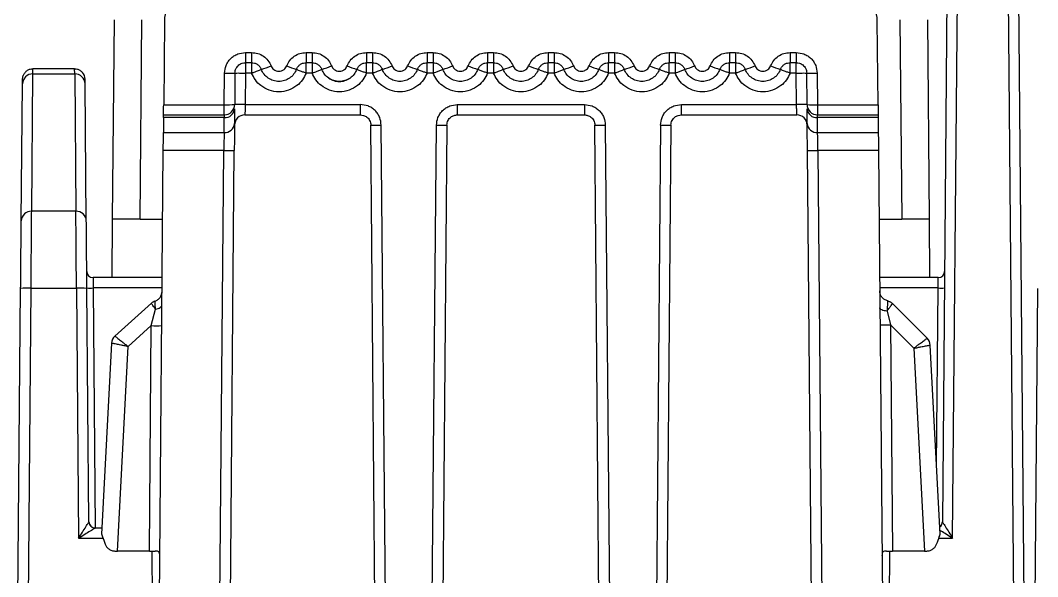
# Model space of a CAD drawing. Header units: inches. Extents: x 897.4 to 914.4, y -8.5 to 2.5.
# Drawn here: x 907.101 to 908.061, y -5.089 to -4.565 of the extents above; entities that cross this region are included whole.
import ezdxf

# ---------------------------------------------------------------- set-up
doc = ezdxf.new("R2010")
doc.units = ezdxf.units.IN
doc.header["$LTSCALE"] = 4
doc.header["$MEASUREMENT"] = 0
doc.layers.get('0').update_dxf_attribs({"linetype": 'CONTINUOUS'})

msp = doc.modelspace()

# ---------------------------------------------------------------- linework, layer by layer
for p, q in [((907.97749, -4.29457), (907.97101, -5.03758)), ((907.98071, -5.05311), (907.98733, -4.29448)), ((908.03088, -4.29448), (908.04149, -5.51037)), ((908.04072, -4.29457), (908.05325, -5.73021)), ((907.18804, -4.7521), (907.18968, -4.56405)), ((907.2139, -4.7521), (907.21554, -4.56405)), ((907.23692, -4.56483), (907.23623, -4.64409)), ((907.91033, -4.64409), (907.90964, -4.56483)), ((907.93101, -4.56405), (907.93265, -4.7521)), ((907.95688, -4.56405), (907.95852, -4.7521)), ((907.31335, -4.59488), (907.31919, -4.59488)), ((907.31335, -4.59488), (907.31335, -4.60446)), ((907.31919, -4.59488), (907.31919, -4.60446)), ((907.37067, -4.59488), (907.37628, -4.59488)), ((907.37067, -4.59488), (907.37067, -4.60446)), ((907.37628, -4.59488), (907.37628, -4.60446)), ((907.42776, -4.59488), (907.43336, -4.59488)), ((907.42776, -4.59488), (907.42776, -4.60446)), ((907.43336, -4.59488), (907.43336, -4.60446)), ((907.48485, -4.59488), (907.49045, -4.59488)), ((907.48485, -4.59488), (907.48485, -4.60446)), ((907.49045, -4.59488), (907.49045, -4.60446)), ((907.54193, -4.59488), (907.54754, -4.59488)), ((907.54193, -4.59488), (907.54193, -4.60446)), ((907.54754, -4.59488), (907.54754, -4.60446)), ((907.59902, -4.59488), (907.60462, -4.59488)), ((907.59902, -4.59488), (907.59902, -4.60446)), ((907.60462, -4.59488), (907.60462, -4.60446)), ((907.65611, -4.59488), (907.66171, -4.59488)), ((907.65611, -4.59488), (907.65611, -4.60446)), ((907.66171, -4.59488), (907.66171, -4.60446)), ((907.71319, -4.59488), (907.7188, -4.59488)), ((907.71319, -4.59488), (907.71319, -4.60446)), ((907.7188, -4.59488), (907.7188, -4.60446)), ((907.77028, -4.59488), (907.77588, -4.59488)), ((907.77028, -4.59488), (907.77028, -4.60446)), ((907.77588, -4.59488), (907.77588, -4.60446)), ((907.82737, -4.59488), (907.83321, -4.59488)), ((907.82737, -4.59488), (907.82737, -4.60446)), ((907.83321, -4.59488), (907.83321, -4.60446)), ((907.31919, -4.60446), (907.31335, -4.60446)), ((907.31335, -4.60446), (907.31335, -4.61422)), ((907.31919, -4.60446), (907.31919, -4.61422)), ((907.37628, -4.60446), (907.37067, -4.60446)), ((907.37067, -4.61422), (907.37067, -4.60446)), ((907.37628, -4.60446), (907.37628, -4.61422)), ((907.43336, -4.60446), (907.42776, -4.60446)), ((907.42776, -4.61422), (907.42776, -4.60446)), ((907.43336, -4.60446), (907.43336, -4.61422)), ((907.49045, -4.60446), (907.48485, -4.60446)), ((907.48485, -4.61422), (907.48485, -4.60446)), ((907.49045, -4.60446), (907.49045, -4.61422)), ((907.54754, -4.60446), (907.54193, -4.60446)), ((907.54193, -4.61422), (907.54193, -4.60446)), ((907.54754, -4.60446), (907.54754, -4.61422)), ((907.60462, -4.60446), (907.59902, -4.60446)), ((907.59902, -4.61422), (907.59902, -4.60446)), ((907.60462, -4.60446), (907.60462, -4.61422)), ((907.66171, -4.60446), (907.65611, -4.60446)), ((907.65611, -4.61422), (907.65611, -4.60446)), ((907.66171, -4.60446), (907.66171, -4.61422)), ((907.7188, -4.60446), (907.71319, -4.60446)), ((907.71319, -4.61422), (907.71319, -4.60446)), ((907.7188, -4.60446), (907.7188, -4.61422)), ((907.77588, -4.60446), (907.77028, -4.60446)), ((907.77028, -4.61422), (907.77028, -4.60446)), ((907.77588, -4.60446), (907.77588, -4.61422)), ((907.83321, -4.60446), (907.82737, -4.60446)), ((907.82737, -4.61422), (907.82737, -4.60446)), ((907.83321, -4.61422), (907.83321, -4.60446)), ((907.11144, -4.61047), (907.11284, -4.61037)), ((907.11167, -4.7446), (907.1128, -4.61511)), ((907.1128, -4.61511), (907.11283, -4.61095)), ((907.1128, -4.61511), (907.15226, -4.61511)), ((907.11283, -4.61095), (907.11284, -4.61037)), ((907.15222, -4.61037), (907.11284, -4.61037)), ((907.15226, -4.61511), (907.15222, -4.61037)), ((907.15222, -4.61037), (907.15324, -4.61042)), ((907.15224, -4.61166), (907.15222, -4.61037)), ((907.15226, -4.61511), (907.15339, -4.7446)), ((907.29341, -4.64409), (907.29367, -4.61439)), ((907.30351, -4.61422), (907.30325, -4.64392)), ((907.31335, -4.61422), (907.31309, -4.64392)), ((907.31919, -4.61422), (907.31335, -4.61422)), ((907.37628, -4.61422), (907.37067, -4.61422)), ((907.43336, -4.61422), (907.42776, -4.61422)), ((907.49045, -4.61422), (907.48485, -4.61422)), ((907.54754, -4.61422), (907.54193, -4.61422)), ((907.60462, -4.61422), (907.59902, -4.61422)), ((907.66171, -4.61422), (907.65611, -4.61422)), ((907.7188, -4.61422), (907.71319, -4.61422)), ((907.77588, -4.61422), (907.77028, -4.61422)), ((907.83321, -4.61422), (907.82737, -4.61422)), ((907.83347, -4.64392), (907.83321, -4.61422)), ((907.84331, -4.64392), (907.84305, -4.61422)), ((907.85289, -4.61439), (907.85315, -4.64409)), ((907.10183, -4.75377), (907.10296, -4.62427)), ((907.10296, -4.62427), (907.103, -4.62012)), ((907.1621, -4.62427), (907.16207, -4.62012)), ((907.16323, -4.75377), (907.1621, -4.62427)), ((907.23623, -4.64409), (907.29341, -4.64409)), ((907.29341, -4.65367), (907.29341, -4.64409)), ((907.31309, -4.64392), (907.42183, -4.64392)), ((907.42183, -4.65367), (907.42183, -4.64392)), ((907.51332, -4.64392), (907.63324, -4.64392)), ((907.51332, -4.64392), (907.51332, -4.65367)), ((907.63324, -4.64392), (907.63324, -4.65367)), ((907.72473, -4.64392), (907.83347, -4.64392)), ((907.72473, -4.65367), (907.72473, -4.64392)), ((907.85315, -4.64409), (907.91033, -4.64409)), ((907.85315, -4.64409), (907.85315, -4.65367)), ((907.23614, -4.65367), (907.29341, -4.65367)), ((907.30322, -4.64787), (907.30309, -4.66188)), ((907.31292, -4.65367), (907.42183, -4.65367)), ((907.51332, -4.65367), (907.63324, -4.65367)), ((907.72473, -4.65367), (907.83364, -4.65367)), ((907.84347, -4.66188), (907.84334, -4.64787)), ((907.85315, -4.65367), (907.91042, -4.65367)), ((907.23612, -4.65631), (907.236, -4.67032)), ((907.29337, -4.65631), (907.23612, -4.65631)), ((907.29325, -4.67032), (907.29337, -4.65631)), ((907.44008, -5.62718), (907.43167, -4.66343)), ((907.44992, -5.62718), (907.44151, -4.66343)), ((907.48585, -5.5546), (907.49363, -4.66343)), ((907.50347, -4.66343), (907.4957, -5.5546)), ((907.65086, -5.5546), (907.64309, -4.66343)), ((907.65293, -4.66343), (907.6607, -5.5546)), ((907.70505, -4.66343), (907.69664, -5.62718)), ((907.71489, -4.66343), (907.70648, -5.62718)), ((907.91044, -4.65631), (907.85319, -4.65631)), ((907.85331, -4.67032), (907.85319, -4.65631)), ((907.91044, -4.65631), (907.91056, -4.67032)), ((907.236, -4.67032), (907.29325, -4.67032)), ((907.85331, -4.67032), (907.91056, -4.67032)), ((907.22729, -5.66809), (907.23585, -4.6872)), ((907.29303, -4.6872), (907.23585, -4.6872)), ((907.28447, -5.66809), (907.29303, -4.6872)), ((907.29431, -5.66809), (907.30287, -4.6872)), ((907.85224, -5.66753), (907.84369, -4.6872)), ((907.91071, -4.6872), (907.85353, -4.6872)), ((907.85353, -4.6872), (907.86208, -5.66753)), ((907.91071, -4.6872), (907.91926, -5.66753)), ((907.15339, -4.7446), (907.11167, -4.7446)), ((907.18756, -4.80722), (907.18804, -4.7521)), ((907.2139, -4.7521), (907.18804, -4.7521)), ((907.2139, -4.7521), (907.23528, -4.7521)), ((907.91127, -4.7521), (907.93265, -4.7521)), ((907.95852, -4.7521), (907.93265, -4.7521)), ((907.95852, -4.7521), (907.959, -4.80722)), ((907.2348, -4.80722), (907.16955, -4.80722)), ((907.96716, -4.80722), (907.91176, -4.80722)), ((907.09331, -5.73021), (907.10128, -4.81731)), ((907.10507, -5.51037), (907.11112, -4.81723)), ((907.11112, -4.81723), (907.15394, -4.81723)), ((907.15394, -4.81723), (907.156, -5.05311)), ((907.16571, -5.03758), (907.16379, -4.81731)), ((907.16969, -4.81697), (907.17167, -5.04344)), ((907.23472, -4.81697), (907.16969, -4.81697)), ((907.96703, -4.81697), (907.91184, -4.81697)), ((907.96556, -4.98474), (907.96703, -4.81697)), ((908.05325, -5.73021), (908.06122, -4.81731)), ((907.22463, -4.8314), (907.1903, -4.86231)), ((907.22457, -4.85252), (907.22847, -4.83702)), ((907.95673, -4.86442), (907.92406, -4.83175)), ((907.91879, -4.83885), (907.92199, -4.85183)), ((907.20265, -4.87225), (907.22457, -4.85252)), ((907.22271, -5.06509), (907.22457, -4.85252)), ((907.92199, -4.85183), (907.92385, -5.06509)), ((907.92199, -4.85183), (907.94399, -4.87383)), ((907.1903, -4.86231), (907.1903, -4.86231)), ((907.95673, -4.86442), (907.95673, -4.86442)), ((907.18706, -4.86911), (907.17761, -5.04934)), ((907.19255, -5.06509), (907.20265, -4.87225)), ((907.94399, -4.87383), (907.95401, -5.06509)), ((907.9596, -4.87087), (907.95959, -4.87087)), ((907.96895, -5.04934), (907.9596, -4.87087)), ((907.16571, -5.03758), (907.16571, -5.03758)), ((907.16571, -5.03758), (907.16581, -5.0386)), ((907.97091, -5.0386), (907.97101, -5.03758)), ((907.97101, -5.03758), (907.97101, -5.03758)), ((907.17792, -5.04344), (907.17161, -5.04344)), ((907.17161, -5.04344), (907.17161, -5.04344)), ((907.156, -5.05311), (907.17897, -5.05311)), ((907.96759, -5.05311), (907.98071, -5.05311)), ((907.19023, -5.06509), (907.19255, -5.06509)), ((907.22271, -5.06509), (907.19255, -5.06509)), ((907.22501, -5.06509), (907.22846, -5.46098)), ((907.9181, -5.46098), (907.92155, -5.06509)), ((907.95401, -5.06509), (907.92385, -5.06509)), ((907.95401, -5.06509), (907.95633, -5.06509))]:
    msp.add_line(p, q)
at = {"flags": 128}
for points in [[(907.103, -4.62012), (907.1032, -4.61821), (907.10374, -4.61645)], [(907.23614, -4.65367), (907.23614, -4.65349), (907.23615, -4.65295), (907.23616, -4.65207), (907.23617, -4.65088), (907.23618, -4.64943), (907.23619, -4.64777), (907.23621, -4.64597), (907.23623, -4.64409)], [(907.91033, -4.64409), (907.91035, -4.64597), (907.91036, -4.64777), (907.91038, -4.64943), (907.91039, -4.65088), (907.9104, -4.65207), (907.91041, -4.65295), (907.91041, -4.65349), (907.91042, -4.65367)], [(907.23612, -4.65631), (907.23613, -4.65486), (907.23614, -4.65397), (907.23614, -4.65367)], [(907.91042, -4.65367), (907.91042, -4.65397), (907.91043, -4.65486), (907.91044, -4.65631)], [(907.23585, -4.6872), (907.23589, -4.68314), (907.23592, -4.67927), (907.23595, -4.67574), (907.23598, -4.67272), (907.236, -4.67032)], [(907.91056, -4.67032), (907.91058, -4.67272), (907.91061, -4.67574), (907.91064, -4.67927), (907.91067, -4.68314), (907.91071, -4.6872)], [(907.22847, -4.83702), (907.22976, -4.83673), (907.23095, -4.83636), (907.232, -4.83591), (907.2329, -4.83539), (907.23362, -4.83482), (907.23414, -4.8342), (907.23447, -4.83356), (907.23458, -4.8329)], [(907.91879, -4.83885), (907.91737, -4.83866), (907.91606, -4.8384), (907.91489, -4.83808), (907.91389, -4.8377), (907.91308, -4.83727), (907.91249, -4.8368), (907.91213, -4.83631), (907.91201, -4.8358)]]:
    msp.add_lwpolyline(points, dxfattribs=at)
for centre, radius, start, end in [((907.26644, -4.56509), 0.02953, 90, 179.5), ((907.88011, -4.56509), 0.02953, 0.5, 90), ((907.29977, -4.51544), 0.09955, 286.70338, 292.31918), ((907.39009, -4.51544), 0.09955, 247.68082, 253.29662), ((907.35686, -4.51543), 0.09956, 286.70309, 292.31832), ((907.44719, -4.51541), 0.09958, 247.6821, 253.29649), ((907.41394, -4.51541), 0.09958, 286.70351, 292.3179), ((907.50427, -4.51543), 0.09956, 247.68168, 253.29691), ((907.47103, -4.51544), 0.09955, 286.70338, 292.31918), ((907.56135, -4.51544), 0.09955, 247.68082, 253.29662), ((907.5281, -4.51537), 0.09962, 286.70535, 292.31721), ((907.61845, -4.51541), 0.09958, 247.6821, 253.29649), ((907.5852, -4.51541), 0.09958, 286.70351, 292.3179), ((907.67554, -4.51539), 0.0996, 247.68244, 253.29557), ((907.64228, -4.51539), 0.0996, 286.70443, 292.31756), ((907.73261, -4.51543), 0.09956, 247.68125, 253.29677), ((907.69938, -4.51543), 0.09956, 286.70323, 292.31875), ((907.7897, -4.51543), 0.09956, 247.68146, 253.29655), ((907.75645, -4.51539), 0.0996, 286.70443, 292.31756), ((907.84679, -4.51542), 0.09957, 247.68189, 253.2967), ((907.11251, -4.62466), 0.00955, 88.22799, 177.68565), ((907.15256, -4.62466), 0.00955, 2.31261, 91.77375), ((907.15222, -4.62021), 0.00984, 0.5, 41.98562), ((907.29695, -4.52023), 0.09422, 268.00535, 273.99423), ((907.84961, -4.52024), 0.09421, 266.0054, 271.99496), ((907.29669, -4.54994), 0.0942, 268.00485, 273.99457), ((907.29341, -4.64383), 0.00984, 270, 359.5), ((907.30817, -4.92588), 0.28201, 89.00013, 90.99987), ((907.83839, -4.92588), 0.28201, 89.00013, 90.99987), ((907.84987, -4.54994), 0.09421, 266.0055, 271.99508), ((907.85315, -4.64383), 0.00984, 180.5, 270), ((907.29401, -4.64709), 0.00924, 266.07662, 355.13871), ((907.31292, -4.66352), 0.00984, 90, 179.5), ((907.83364, -4.66352), 0.00984, 0.5, 90), ((907.85255, -4.64709), 0.00924, 184.8636, 273.92191), ((907.29388, -4.6611), 0.00924, 266.07662, 355.13871), ((907.43659, -4.38161), 0.28186, 268.99961, 271.00039), ((907.49855, -4.38158), 0.28189, 268.9997, 271.0003), ((907.64801, -4.38161), 0.28187, 268.99963, 271.00037), ((907.70997, -4.38159), 0.28188, 268.99968, 271.00032), ((907.85268, -4.6611), 0.00924, 184.86268, 273.92199), ((907.29795, -4.40519), 0.28205, 269.0003, 270.9997), ((907.84861, -4.40518), 0.28206, 269.00032, 270.99968), ((907.11138, -4.75415), 0.00955, 88.2274, 177.68454), ((907.15369, -4.75415), 0.00955, 2.3127, 91.77366), ((907.16955, -4.80131), 0.00591, 180.5, 270), ((907.96716, -4.80131), 0.00591, 270, 359.5), ((907.10743, -4.95829), 0.14111, 88.50138, 92.49857), ((907.15763, -4.9583), 0.14112, 87.50162, 91.49844), ((907.16674, -4.64779), 0.16921, 269.00018, 270.99982), ((907.96998, -4.64776), 0.16924, 269.00032, 270.99968), ((907.22966, -4.55082), 0.30174, 269.03283, 270.90177), ((907.91689, -4.55012), 0.30175, 269.09823, 270.96714), ((907.19688, -4.86963), 0.00984, 131.99852, 177.0032), ((907.94977, -4.87138), 0.00984, 2.99951, 44.99943), ((907.17161, -5.03753), 0.00591, 180.5, 270), ((907.17163, -5.03752), 0.00592, 190.52462, 236.7038), ((907.9651, -5.03753), 0.00591, 306.07773, 359.5), ((907.96511, -5.03753), 0.0059, 306.04674, 349.54096), ((907.17161, -5.03753), 0.00591, 236.76924, 269.99649)]:
    msp.add_arc(centre, radius, start, end)
for points, knots in [([(907.29367, -4.61439), (907.29395, -4.61193), (907.29438, -4.60815), (907.29684, -4.6036), (907.29937, -4.6005), (907.30251, -4.59797), (907.30707, -4.59554), (907.31089, -4.59514), (907.31335, -4.59488)], [0, 0, 0, 0, 0.239601, 0.368334, 0.500053, 0.628769, 0.760474, 1, 1, 1, 1]), ([(907.31919, -4.59488), (907.32117, -4.59504), (907.32513, -4.59537), (907.33048, -4.59813), (907.335, -4.60214), (907.33672, -4.60573), (907.33758, -4.60753)], [0, 0, 0, 0, 0.249164, 0.499881, 0.749173, 1, 1, 1, 1]), ([(907.35229, -4.60753), (907.35315, -4.60574), (907.35487, -4.60216), (907.35936, -4.59815), (907.36472, -4.59535), (907.36868, -4.59504), (907.37067, -4.59488)], [0, 0, 0, 0, 0.24923, 0.49996, 0.749229, 1, 1, 1, 1]), ([(907.37628, -4.59488), (907.37825, -4.59504), (907.38222, -4.59537), (907.38757, -4.59813), (907.39209, -4.60214), (907.3938, -4.60573), (907.39466, -4.60753)], [0, 0, 0, 0, 0.249165, 0.499882, 0.749166, 1, 1, 1, 1]), ([(907.40937, -4.60753), (907.41023, -4.60574), (907.41195, -4.60216), (907.41645, -4.59815), (907.4218, -4.59535), (907.42577, -4.59504), (907.42776, -4.59488)], [0, 0, 0, 0, 0.2492308, 0.499971, 0.7492409, 1, 1, 1, 1]), ([(907.43336, -4.59488), (907.43534, -4.59504), (907.43931, -4.59537), (907.44466, -4.59813), (907.44918, -4.60214), (907.45089, -4.60573), (907.45175, -4.60753)], [0, 0, 0, 0, 0.249165, 0.499882, 0.749166, 1, 1, 1, 1]), ([(907.46646, -4.60753), (907.46732, -4.60574), (907.46904, -4.60216), (907.47354, -4.59815), (907.47889, -4.59535), (907.48286, -4.59504), (907.48485, -4.59488)], [0, 0, 0, 0, 0.249231, 0.49997, 0.749229, 1, 1, 1, 1]), ([(907.49045, -4.59488), (907.49243, -4.59504), (907.49639, -4.59537), (907.50174, -4.59813), (907.50626, -4.60214), (907.50798, -4.60573), (907.50884, -4.60753)], [0, 0, 0, 0, 0.249176, 0.499881, 0.749174, 1, 1, 1, 1]), ([(907.52355, -4.60753), (907.52441, -4.60574), (907.52613, -4.60216), (907.53062, -4.59815), (907.53598, -4.59535), (907.53994, -4.59504), (907.54193, -4.59488)], [0, 0, 0, 0, 0.249231, 0.49997, 0.749229, 1, 1, 1, 1]), ([(907.54754, -4.59488), (907.54951, -4.59504), (907.55348, -4.59537), (907.55883, -4.59813), (907.56335, -4.60214), (907.56506, -4.60573), (907.56592, -4.60753)], [0, 0, 0, 0, 0.249164, 0.499881, 0.749173, 1, 1, 1, 1]), ([(907.58063, -4.60753), (907.58149, -4.60574), (907.58321, -4.60216), (907.58771, -4.59815), (907.59306, -4.59535), (907.59703, -4.59504), (907.59902, -4.59488)], [0, 0, 0, 0, 0.2492308, 0.499971, 0.7492409, 1, 1, 1, 1]), ([(907.60462, -4.59488), (907.6066, -4.59504), (907.61057, -4.59537), (907.61592, -4.59813), (907.62044, -4.60214), (907.62215, -4.60573), (907.62301, -4.60753)], [0, 0, 0, 0, 0.249165, 0.499882, 0.749166, 1, 1, 1, 1]), ([(907.63772, -4.60753), (907.63858, -4.60574), (907.6403, -4.60216), (907.6448, -4.59815), (907.65015, -4.59535), (907.65412, -4.59504), (907.65611, -4.59488)], [0, 0, 0, 0, 0.249231, 0.499971, 0.749235, 1, 1, 1, 1]), ([(907.66171, -4.59488), (907.66369, -4.59504), (907.66765, -4.59537), (907.673, -4.59813), (907.67752, -4.60214), (907.67924, -4.60573), (907.6801, -4.60753)], [0, 0, 0, 0, 0.249165, 0.499882, 0.74917, 1, 1, 1, 1]), ([(907.69481, -4.60753), (907.69567, -4.60574), (907.69739, -4.60216), (907.70188, -4.59815), (907.70724, -4.59535), (907.7112, -4.59504), (907.71319, -4.59488)], [0, 0, 0, 0, 0.24923, 0.499965, 0.749229, 1, 1, 1, 1]), ([(907.7188, -4.59488), (907.72077, -4.59504), (907.72474, -4.59537), (907.73009, -4.59813), (907.73461, -4.60214), (907.73632, -4.60573), (907.73718, -4.60753)], [0, 0, 0, 0, 0.24917, 0.499887, 0.74917, 1, 1, 1, 1]), ([(907.75189, -4.60753), (907.75275, -4.60574), (907.75447, -4.60216), (907.75897, -4.59815), (907.76432, -4.59535), (907.76829, -4.59504), (907.77028, -4.59488)], [0, 0, 0, 0, 0.249231, 0.499971, 0.749235, 1, 1, 1, 1]), ([(907.77588, -4.59488), (907.77786, -4.59504), (907.78183, -4.59537), (907.78718, -4.59813), (907.7917, -4.60214), (907.79341, -4.60573), (907.79427, -4.60753)], [0, 0, 0, 0, 0.249165, 0.499882, 0.74917, 1, 1, 1, 1]), ([(907.80898, -4.60753), (907.80984, -4.60574), (907.81156, -4.60216), (907.81606, -4.59815), (907.82141, -4.59535), (907.82538, -4.59504), (907.82737, -4.59488)], [0, 0, 0, 0, 0.249229, 0.499968, 0.74923, 1, 1, 1, 1]), ([(907.83321, -4.59488), (907.83567, -4.59514), (907.83946, -4.59554), (907.84403, -4.59796), (907.84714, -4.60046), (907.8497, -4.60357), (907.85217, -4.60811), (907.85261, -4.61193), (907.85289, -4.61439)], [0, 0, 0, 0, 0.239522, 0.368228, 0.499943, 0.628666, 0.760397, 1, 1, 1, 1]), ([(907.30351, -4.61422), (907.30357, -4.61343), (907.30369, -4.61189), (907.30453, -4.60978), (907.3057, -4.608), (907.30753, -4.60621), (907.31011, -4.60475), (907.31233, -4.60455), (907.31335, -4.60446)], [0, 0, 0, 0, 0.154671, 0.3009314, 0.4387648, 0.5681684, 0.8007407, 1, 1, 1, 1]), ([(907.31919, -4.60446), (907.32008, -4.60453), (907.32191, -4.60467), (907.32455, -4.60589), (907.32695, -4.6079), (907.3279, -4.6098), (907.32838, -4.61079)], [0, 0, 0, 0, 0.223502, 0.464672, 0.723493, 1, 1, 1, 1]), ([(907.33758, -4.60753), (907.33788, -4.60817), (907.33849, -4.60946), (907.34014, -4.6111), (907.3423, -4.61232), (907.34491, -4.61273), (907.34754, -4.61233), (907.3497, -4.61111), (907.35138, -4.60948), (907.35198, -4.60818), (907.35229, -4.60753)], [0, 0, 0, 0, 0.111841, 0.225192, 0.36095, 0.499925, 0.635705, 0.774694, 0.886595, 1, 1, 1, 1]), ([(907.36148, -4.61079), (907.36197, -4.6098), (907.36292, -4.6079), (907.36532, -4.60589), (907.36795, -4.60467), (907.36979, -4.60453), (907.37067, -4.60446)], [0, 0, 0, 0, 0.276507, 0.535328, 0.776498, 1, 1, 1, 1]), ([(907.37628, -4.60446), (907.37716, -4.60453), (907.379, -4.60467), (907.38164, -4.60589), (907.38403, -4.6079), (907.38498, -4.6098), (907.38547, -4.61079)], [0, 0, 0, 0, 0.223505, 0.464657, 0.723501, 1, 1, 1, 1]), ([(907.39466, -4.60753), (907.39497, -4.60817), (907.39558, -4.60946), (907.39722, -4.6111), (907.39939, -4.61232), (907.402, -4.61273), (907.40463, -4.61233), (907.40679, -4.61111), (907.40846, -4.60948), (907.40907, -4.60818), (907.40937, -4.60753)], [0, 0, 0, 0, 0.111841, 0.225183, 0.360955, 0.499931, 0.635697, 0.7747, 0.886602, 1, 1, 1, 1]), ([(907.41857, -4.61079), (907.41906, -4.6098), (907.42, -4.6079), (907.4224, -4.60589), (907.42504, -4.60467), (907.42688, -4.60453), (907.42776, -4.60446)], [0, 0, 0, 0, 0.276499, 0.535343, 0.776495, 1, 1, 1, 1]), ([(907.43336, -4.60446), (907.43425, -4.60453), (907.43609, -4.60467), (907.43872, -4.60589), (907.44112, -4.6079), (907.44207, -4.6098), (907.44256, -4.61079)], [0, 0, 0, 0, 0.223505, 0.464657, 0.723501, 1, 1, 1, 1]), ([(907.45175, -4.60753), (907.45206, -4.60817), (907.45267, -4.60946), (907.45431, -4.6111), (907.45648, -4.61232), (907.45909, -4.61273), (907.46171, -4.61233), (907.46388, -4.61111), (907.46555, -4.60948), (907.46616, -4.60818), (907.46646, -4.60753)], [0, 0, 0, 0, 0.111841, 0.225183, 0.360955, 0.499931, 0.635697, 0.7747, 0.886602, 1, 1, 1, 1]), ([(907.47565, -4.61079), (907.47614, -4.6098), (907.47709, -4.6079), (907.47949, -4.60589), (907.48212, -4.60467), (907.48396, -4.60453), (907.48485, -4.60446)], [0, 0, 0, 0, 0.276498, 0.535322, 0.776496, 1, 1, 1, 1]), ([(907.49045, -4.60446), (907.49134, -4.60453), (907.49317, -4.60467), (907.49581, -4.60589), (907.49821, -4.6079), (907.49916, -4.6098), (907.49964, -4.61079)], [0, 0, 0, 0, 0.223502, 0.464672, 0.723493, 1, 1, 1, 1]), ([(907.50884, -4.60753), (907.50914, -4.60817), (907.50975, -4.60946), (907.5114, -4.6111), (907.51356, -4.61232), (907.51617, -4.61273), (907.5188, -4.61233), (907.52096, -4.61111), (907.52264, -4.60948), (907.52324, -4.60818), (907.52355, -4.60753)], [0, 0, 0, 0, 0.1118406, 0.2251921, 0.3609503, 0.4999401, 0.635705, 0.7746944, 0.8865951, 1, 1, 1, 1]), ([(907.53274, -4.61079), (907.53323, -4.6098), (907.53418, -4.6079), (907.53658, -4.60589), (907.53921, -4.60467), (907.54105, -4.60453), (907.54193, -4.60446)], [0, 0, 0, 0, 0.276507, 0.535328, 0.776498, 1, 1, 1, 1]), ([(907.54754, -4.60446), (907.54842, -4.60453), (907.55026, -4.60467), (907.5529, -4.60589), (907.55529, -4.6079), (907.55624, -4.6098), (907.55673, -4.61079)], [0, 0, 0, 0, 0.223502, 0.464672, 0.723493, 1, 1, 1, 1]), ([(907.56592, -4.60753), (907.56623, -4.60817), (907.56684, -4.60946), (907.56848, -4.6111), (907.57065, -4.61232), (907.57326, -4.61273), (907.57589, -4.61233), (907.57805, -4.61111), (907.57972, -4.60948), (907.58033, -4.60818), (907.58063, -4.60753)], [0, 0, 0, 0, 0.111841, 0.225183, 0.360955, 0.499931, 0.635697, 0.7747, 0.886602, 1, 1, 1, 1]), ([(907.58983, -4.61079), (907.59032, -4.6098), (907.59126, -4.6079), (907.59366, -4.60589), (907.5963, -4.60467), (907.59814, -4.60453), (907.59902, -4.60446)], [0, 0, 0, 0, 0.276499, 0.535343, 0.776495, 1, 1, 1, 1]), ([(907.60462, -4.60446), (907.60551, -4.60453), (907.60735, -4.60467), (907.60998, -4.60589), (907.61238, -4.6079), (907.61333, -4.6098), (907.61382, -4.61079)], [0, 0, 0, 0, 0.223505, 0.464657, 0.723501, 1, 1, 1, 1]), ([(907.62301, -4.60753), (907.62332, -4.60817), (907.62393, -4.60946), (907.62557, -4.6111), (907.62774, -4.61232), (907.63035, -4.61273), (907.63297, -4.61233), (907.63514, -4.61111), (907.63681, -4.60948), (907.63742, -4.60818), (907.63772, -4.60753)], [0, 0, 0, 0, 0.111841, 0.225183, 0.360955, 0.499931, 0.635697, 0.7747, 0.886602, 1, 1, 1, 1]), ([(907.64691, -4.61079), (907.6474, -4.6098), (907.64835, -4.6079), (907.65075, -4.60589), (907.65338, -4.60467), (907.65522, -4.60453), (907.65611, -4.60446)], [0, 0, 0, 0, 0.276503, 0.535335, 0.776497, 1, 1, 1, 1]), ([(907.66171, -4.60446), (907.6626, -4.60453), (907.66443, -4.60467), (907.66707, -4.60589), (907.66947, -4.6079), (907.67041, -4.6098), (907.6709, -4.61079)], [0, 0, 0, 0, 0.223503, 0.464665, 0.723497, 1, 1, 1, 1]), ([(907.6801, -4.60753), (907.6804, -4.60817), (907.68101, -4.60946), (907.68266, -4.6111), (907.68482, -4.61232), (907.68743, -4.61273), (907.69006, -4.61233), (907.69222, -4.61111), (907.6939, -4.60948), (907.6945, -4.60818), (907.69481, -4.60753)], [0, 0, 0, 0, 0.111841, 0.225188, 0.360953, 0.499928, 0.635694, 0.774697, 0.886598, 1, 1, 1, 1]), ([(907.704, -4.61079), (907.70449, -4.6098), (907.70544, -4.6079), (907.70784, -4.60589), (907.71047, -4.60467), (907.71231, -4.60453), (907.71319, -4.60446)], [0, 0, 0, 0, 0.276503, 0.535335, 0.776497, 1, 1, 1, 1]), ([(907.7188, -4.60446), (907.71968, -4.60453), (907.72152, -4.60467), (907.72415, -4.60589), (907.72655, -4.6079), (907.7275, -4.6098), (907.72799, -4.61079)], [0, 0, 0, 0, 0.223503, 0.464665, 0.723497, 1, 1, 1, 1]), ([(907.73718, -4.60753), (907.73749, -4.60817), (907.7381, -4.60946), (907.73974, -4.6111), (907.74191, -4.61232), (907.74452, -4.61273), (907.74715, -4.61233), (907.74931, -4.61111), (907.75098, -4.60948), (907.75159, -4.60818), (907.75189, -4.60753)], [0, 0, 0, 0, 0.111841, 0.225187, 0.360952, 0.499935, 0.6357, 0.774696, 0.886602, 1, 1, 1, 1]), ([(907.76109, -4.61079), (907.76158, -4.6098), (907.76252, -4.6079), (907.76492, -4.60589), (907.76756, -4.60467), (907.7694, -4.60453), (907.77028, -4.60446)], [0, 0, 0, 0, 0.276503, 0.535335, 0.776497, 1, 1, 1, 1]), ([(907.77588, -4.60446), (907.77677, -4.60453), (907.77861, -4.60467), (907.78124, -4.60589), (907.78364, -4.6079), (907.78459, -4.6098), (907.78508, -4.61079)], [0, 0, 0, 0, 0.223503, 0.464665, 0.723497, 1, 1, 1, 1]), ([(907.79427, -4.60753), (907.79457, -4.60817), (907.79519, -4.60946), (907.79683, -4.6111), (907.799, -4.61232), (907.80161, -4.61273), (907.80423, -4.61233), (907.8064, -4.61111), (907.80807, -4.60948), (907.80868, -4.60818), (907.80898, -4.60753)], [0, 0, 0, 0, 0.111841, 0.225183, 0.360955, 0.499931, 0.635697, 0.7747, 0.886602, 1, 1, 1, 1]), ([(907.81817, -4.61079), (907.81866, -4.6098), (907.81961, -4.6079), (907.82201, -4.60589), (907.82464, -4.60467), (907.82648, -4.60453), (907.82737, -4.60446)], [0, 0, 0, 0, 0.276495, 0.535326, 0.776486, 1, 1, 1, 1]), ([(907.83321, -4.60446), (907.83423, -4.60455), (907.83644, -4.60475), (907.83903, -4.60621), (907.84086, -4.608), (907.84203, -4.60978), (907.84287, -4.61189), (907.84299, -4.61343), (907.84305, -4.61422)], [0, 0, 0, 0, 0.199242, 0.4318246, 0.561236, 0.6990705, 0.8453253, 1, 1, 1, 1]), ([(907.11284, -4.61044), (907.11193, -4.6105), (907.11005, -4.61063), (907.10738, -4.61187), (907.10508, -4.61384), (907.10417, -4.61563), (907.10371, -4.61652)], [0, 0, 0, 0, 0.235573, 0.48722, 0.745738, 1, 1, 1, 1]), ([(907.16135, -4.61652), (907.1609, -4.61563), (907.15998, -4.61384), (907.15768, -4.61187), (907.15501, -4.61063), (907.15313, -4.6105), (907.15222, -4.61044)], [0, 0, 0, 0, 0.254276, 0.512778, 0.764426, 1, 1, 1, 1]), ([(907.30351, -4.61422), (907.30366, -4.61421), (907.30395, -4.61419), (907.30623, -4.61418), (907.30948, -4.61419), (907.31206, -4.61421), (907.31335, -4.61422)], [0, 0, 0, 0, 0.250002, 0.500003, 0.749994, 1, 1, 1, 1]), ([(907.31919, -4.61422), (907.31923, -4.61419), (907.31936, -4.61413), (907.31965, -4.61405), (907.32016, -4.61384), (907.32117, -4.61347), (907.32251, -4.61295), (907.32417, -4.61233), (907.3259, -4.61168), (907.32729, -4.61116), (907.32821, -4.61083), (907.32832, -4.6108), (907.32838, -4.61079)], [0, 0, 0, 0, 0.0093946, 0.0285233, 0.0574897, 0.1168197, 0.2403852, 0.3475935, 0.5004296, 0.6935071, 0.8326748, 1, 1, 1, 1]), ([(907.37067, -4.61422), (907.36961, -4.61648), (907.36748, -4.62101), (907.36175, -4.62668), (907.35416, -4.63089), (907.34493, -4.63247), (907.3357, -4.63089), (907.32812, -4.62668), (907.32239, -4.62101), (907.32026, -4.61648), (907.31919, -4.61422)], [0, 0, 0, 0, 0.1125799, 0.2253178, 0.3588141, 0.4999956, 0.6411728, 0.7746691, 0.8872539, 1, 1, 1, 1]), ([(907.36148, -4.61079), (907.3607, -4.61239), (907.35914, -4.61561), (907.35511, -4.61927), (907.35028, -4.62164), (907.34493, -4.62245), (907.33959, -4.62164), (907.33475, -4.61927), (907.33073, -4.61561), (907.32917, -4.61239), (907.32838, -4.61079)], [0, 0, 0, 0, 0.125002, 0.250003, 0.375002, 0.500003, 0.624998, 0.749997, 0.874998, 1, 1, 1, 1]), ([(907.36148, -4.61079), (907.36154, -4.6108), (907.36166, -4.61083), (907.36257, -4.61116), (907.36396, -4.61168), (907.3657, -4.61232), (907.3678, -4.61315), (907.36953, -4.61365), (907.37063, -4.6142), (907.37067, -4.61422)], [0, 0, 0, 0, 0.1675401, 0.3068797, 0.5001032, 0.6531715, 0.7604226, 0.9905944, 1, 1, 1, 1]), ([(907.37628, -4.61422), (907.37632, -4.61419), (907.37645, -4.61413), (907.37674, -4.61405), (907.37725, -4.61384), (907.37826, -4.61347), (907.3796, -4.61295), (907.38126, -4.61233), (907.38299, -4.61168), (907.38438, -4.61116), (907.38529, -4.61083), (907.38541, -4.6108), (907.38547, -4.61079)], [0, 0, 0, 0, 0.009395, 0.028524, 0.057472, 0.116803, 0.240387, 0.34758, 0.500417, 0.693507, 0.832676, 1, 1, 1, 1]), ([(907.42776, -4.61422), (907.4267, -4.61648), (907.42456, -4.62101), (907.41883, -4.62668), (907.41125, -4.63089), (907.40202, -4.63247), (907.39279, -4.63089), (907.38521, -4.62668), (907.37948, -4.62101), (907.37734, -4.61648), (907.37628, -4.61422)], [0, 0, 0, 0, 0.112578, 0.225316, 0.358812, 0.499994, 0.641172, 0.774672, 0.887254, 1, 1, 1, 1]), ([(907.41857, -4.61079), (907.41779, -4.61239), (907.41622, -4.61561), (907.4122, -4.61927), (907.40736, -4.62164), (907.40202, -4.62245), (907.39668, -4.62164), (907.39184, -4.61927), (907.38782, -4.61561), (907.38625, -4.61239), (907.38547, -4.61079)], [0, 0, 0, 0, 0.125005, 0.250001, 0.374999, 0.500001, 0.624996, 0.749994, 0.874995, 1, 1, 1, 1]), ([(907.41857, -4.61079), (907.41863, -4.6108), (907.41875, -4.61083), (907.41966, -4.61116), (907.42105, -4.61168), (907.42279, -4.61232), (907.42488, -4.61315), (907.42662, -4.61365), (907.42772, -4.6142), (907.42776, -4.61422)], [0, 0, 0, 0, 0.167542, 0.306877, 0.500113, 0.653169, 0.760437, 0.990611, 1, 1, 1, 1]), ([(907.43336, -4.61422), (907.43341, -4.61419), (907.43354, -4.61413), (907.43383, -4.61405), (907.43433, -4.61384), (907.43534, -4.61347), (907.43669, -4.61295), (907.43834, -4.61233), (907.44007, -4.61168), (907.44146, -4.61116), (907.44238, -4.61083), (907.44249, -4.6108), (907.44256, -4.61079)], [0, 0, 0, 0, 0.009378, 0.028525, 0.057474, 0.116804, 0.240371, 0.347581, 0.500419, 0.69351, 0.832673, 1, 1, 1, 1]), ([(907.48485, -4.61422), (907.48378, -4.61648), (907.48165, -4.62101), (907.47592, -4.62668), (907.46834, -4.63089), (907.45911, -4.63247), (907.44987, -4.63089), (907.4423, -4.62668), (907.43656, -4.62101), (907.43443, -4.61648), (907.43336, -4.61422)], [0, 0, 0, 0, 0.1125778, 0.2253157, 0.358816, 0.4999932, 0.6411748, 0.7746712, 0.887256, 1, 1, 1, 1]), ([(907.47565, -4.61079), (907.47487, -4.61239), (907.47331, -4.61561), (907.46929, -4.61927), (907.46445, -4.62164), (907.45911, -4.62245), (907.45376, -4.62164), (907.44893, -4.61927), (907.4449, -4.61561), (907.44334, -4.61239), (907.44256, -4.61079)], [0, 0, 0, 0, 0.125005, 0.250006, 0.375004, 0.499998, 0.625, 0.749998, 0.874998, 1, 1, 1, 1]), ([(907.47565, -4.61079), (907.47572, -4.6108), (907.47583, -4.61083), (907.47675, -4.61116), (907.47814, -4.61168), (907.47987, -4.61232), (907.48197, -4.61315), (907.4837, -4.61365), (907.4848, -4.6142), (907.48485, -4.61422)], [0, 0, 0, 0, 0.167542, 0.306876, 0.500112, 0.653168, 0.76042, 0.990594, 1, 1, 1, 1]), ([(907.49045, -4.61422), (907.49049, -4.61419), (907.49062, -4.61413), (907.49091, -4.61405), (907.49142, -4.61384), (907.49243, -4.61347), (907.49377, -4.61295), (907.49543, -4.61233), (907.49716, -4.61168), (907.49855, -4.61116), (907.49947, -4.61083), (907.49958, -4.6108), (907.49964, -4.61079)], [0, 0, 0, 0, 0.0093946, 0.0285233, 0.0574897, 0.1168197, 0.2403852, 0.3475935, 0.5004296, 0.6935071, 0.8326748, 1, 1, 1, 1]), ([(907.54193, -4.61422), (907.54087, -4.61648), (907.53874, -4.62101), (907.53301, -4.62668), (907.52542, -4.63089), (907.51619, -4.63247), (907.50696, -4.63089), (907.49938, -4.62668), (907.49365, -4.62101), (907.49152, -4.61648), (907.49045, -4.61422)], [0, 0, 0, 0, 0.1125777, 0.2253185, 0.3588147, 0.4999918, 0.6411732, 0.7746694, 0.887254, 1, 1, 1, 1]), ([(907.53274, -4.61079), (907.53196, -4.61239), (907.5304, -4.61561), (907.52637, -4.61927), (907.52154, -4.62164), (907.51619, -4.62245), (907.51085, -4.62164), (907.50601, -4.61927), (907.50199, -4.61561), (907.50043, -4.61239), (907.49964, -4.61079)], [0, 0, 0, 0, 0.125002, 0.250003, 0.375002, 0.499997, 0.624998, 0.749997, 0.874998, 1, 1, 1, 1]), ([(907.53274, -4.61079), (907.5328, -4.6108), (907.53292, -4.61083), (907.53383, -4.61116), (907.53522, -4.61168), (907.53696, -4.61232), (907.53906, -4.61315), (907.54079, -4.61365), (907.54189, -4.6142), (907.54193, -4.61422)], [0, 0, 0, 0, 0.1675401, 0.3068797, 0.5001032, 0.6531715, 0.7604226, 0.9905944, 1, 1, 1, 1]), ([(907.54754, -4.61422), (907.54758, -4.61419), (907.54771, -4.61413), (907.548, -4.61405), (907.54851, -4.61384), (907.54952, -4.61347), (907.55086, -4.61295), (907.55252, -4.61233), (907.55425, -4.61168), (907.55564, -4.61116), (907.55655, -4.61083), (907.55667, -4.6108), (907.55673, -4.61079)], [0, 0, 0, 0, 0.009395, 0.028523, 0.05749, 0.116803, 0.240386, 0.347579, 0.500416, 0.693505, 0.832674, 1, 1, 1, 1]), ([(907.59902, -4.61422), (907.59795, -4.61648), (907.59582, -4.62101), (907.59009, -4.62668), (907.58251, -4.63089), (907.57328, -4.63247), (907.56405, -4.63089), (907.55647, -4.62668), (907.55074, -4.62101), (907.5486, -4.61648), (907.54754, -4.61422)], [0, 0, 0, 0, 0.112578, 0.225316, 0.358812, 0.499994, 0.641172, 0.774672, 0.887254, 1, 1, 1, 1]), ([(907.58983, -4.61079), (907.58905, -4.61239), (907.58748, -4.61561), (907.58346, -4.61927), (907.57862, -4.62164), (907.57328, -4.62245), (907.56794, -4.62164), (907.5631, -4.61927), (907.55908, -4.61561), (907.55751, -4.61239), (907.55673, -4.61079)], [0, 0, 0, 0, 0.125002, 0.250003, 0.375002, 0.500003, 0.624998, 0.749997, 0.874998, 1, 1, 1, 1]), ([(907.58983, -4.61079), (907.58989, -4.6108), (907.59001, -4.61083), (907.59092, -4.61116), (907.59231, -4.61168), (907.59405, -4.61232), (907.59614, -4.61315), (907.59788, -4.61365), (907.59898, -4.6142), (907.59902, -4.61422)], [0, 0, 0, 0, 0.167542, 0.306877, 0.500113, 0.653169, 0.760437, 0.990611, 1, 1, 1, 1]), ([(907.60462, -4.61422), (907.60467, -4.61419), (907.6048, -4.61413), (907.60509, -4.61405), (907.60559, -4.61384), (907.6066, -4.61347), (907.60795, -4.61295), (907.6096, -4.61233), (907.61133, -4.61168), (907.61272, -4.61116), (907.61364, -4.61083), (907.61375, -4.6108), (907.61382, -4.61079)], [0, 0, 0, 0, 0.009395, 0.028524, 0.057473, 0.116804, 0.240371, 0.347581, 0.500419, 0.693509, 0.832673, 1, 1, 1, 1]), ([(907.65611, -4.61422), (907.65504, -4.61648), (907.65291, -4.62101), (907.64718, -4.62668), (907.6396, -4.63089), (907.63037, -4.63247), (907.62113, -4.63089), (907.61356, -4.62668), (907.60782, -4.62101), (907.60569, -4.61648), (907.60462, -4.61422)], [0, 0, 0, 0, 0.112578, 0.225316, 0.358814, 0.499993, 0.641175, 0.774671, 0.887256, 1, 1, 1, 1]), ([(907.64691, -4.61079), (907.64613, -4.61239), (907.64457, -4.61561), (907.64055, -4.61927), (907.63571, -4.62164), (907.63037, -4.62245), (907.62502, -4.62164), (907.62019, -4.61927), (907.61616, -4.61561), (907.6146, -4.61239), (907.61382, -4.61079)], [0, 0, 0, 0, 0.125004, 0.250002, 0.375004, 0.499999, 0.625, 0.749999, 0.874995, 1, 1, 1, 1]), ([(907.64691, -4.61079), (907.64698, -4.6108), (907.64709, -4.61083), (907.64801, -4.61116), (907.6494, -4.61168), (907.65113, -4.61232), (907.65323, -4.61315), (907.65497, -4.61365), (907.65606, -4.6142), (907.65611, -4.61422)], [0, 0, 0, 0, 0.167543, 0.306877, 0.500113, 0.653169, 0.760429, 0.990603, 1, 1, 1, 1]), ([(907.66171, -4.61422), (907.66175, -4.61419), (907.66188, -4.61413), (907.66217, -4.61405), (907.66268, -4.61384), (907.66369, -4.61347), (907.66503, -4.61295), (907.66669, -4.61233), (907.66842, -4.61168), (907.66981, -4.61116), (907.67072, -4.61083), (907.67084, -4.6108), (907.6709, -4.61079)], [0, 0, 0, 0, 0.009386, 0.028524, 0.057482, 0.116812, 0.240379, 0.347588, 0.500418, 0.693508, 0.832673, 1, 1, 1, 1]), ([(907.71319, -4.61422), (907.71213, -4.61648), (907.71, -4.62101), (907.70427, -4.62668), (907.69668, -4.63089), (907.68745, -4.63247), (907.67822, -4.63089), (907.67064, -4.62668), (907.66491, -4.62101), (907.66278, -4.61648), (907.66171, -4.61422)], [0, 0, 0, 0, 0.112579, 0.225317, 0.358815, 0.499994, 0.641174, 0.77467, 0.887255, 1, 1, 1, 1]), ([(907.704, -4.61079), (907.70322, -4.61239), (907.70166, -4.61561), (907.69763, -4.61927), (907.6928, -4.62164), (907.68745, -4.62245), (907.68211, -4.62164), (907.67727, -4.61927), (907.67325, -4.61561), (907.67169, -4.61239), (907.6709, -4.61079)], [0, 0, 0, 0, 0.125004, 0.250005, 0.375003, 0.500001, 0.624999, 0.749998, 0.874996, 1, 1, 1, 1]), ([(907.704, -4.61079), (907.70406, -4.6108), (907.70418, -4.61083), (907.70509, -4.61116), (907.70648, -4.61168), (907.70822, -4.61232), (907.71032, -4.61315), (907.71205, -4.61365), (907.71315, -4.6142), (907.71319, -4.61422)], [0, 0, 0, 0, 0.167541, 0.306878, 0.500108, 0.65317, 0.760421, 0.990603, 1, 1, 1, 1]), ([(907.7188, -4.61422), (907.71884, -4.61419), (907.71897, -4.61413), (907.71926, -4.61405), (907.71976, -4.61384), (907.72078, -4.61347), (907.72212, -4.61295), (907.72378, -4.61233), (907.72551, -4.61168), (907.7269, -4.61116), (907.72781, -4.61083), (907.72793, -4.6108), (907.72799, -4.61079)], [0, 0, 0, 0, 0.009395, 0.028523, 0.057481, 0.116811, 0.240386, 0.347587, 0.500423, 0.693507, 0.832675, 1, 1, 1, 1]), ([(907.77028, -4.61422), (907.76921, -4.61648), (907.76708, -4.62101), (907.76135, -4.62668), (907.75377, -4.63089), (907.74454, -4.63247), (907.73531, -4.63089), (907.72773, -4.62668), (907.72199, -4.62101), (907.71986, -4.61648), (907.7188, -4.61422)], [0, 0, 0, 0, 0.112578, 0.225317, 0.358813, 0.499993, 0.641174, 0.774671, 0.887254, 1, 1, 1, 1]), ([(907.76109, -4.61079), (907.76031, -4.61239), (907.75874, -4.61561), (907.75472, -4.61927), (907.74988, -4.62164), (907.74454, -4.62245), (907.7392, -4.62164), (907.73436, -4.61927), (907.73034, -4.61561), (907.72877, -4.61239), (907.72799, -4.61079)], [0, 0, 0, 0, 0.125004, 0.250002, 0.375001, 0.499999, 0.624997, 0.749995, 0.874996, 1, 1, 1, 1]), ([(907.76109, -4.61079), (907.76115, -4.6108), (907.76127, -4.61083), (907.76218, -4.61116), (907.76357, -4.61168), (907.76531, -4.61232), (907.7674, -4.61315), (907.76914, -4.61365), (907.77024, -4.6142), (907.77028, -4.61422)], [0, 0, 0, 0, 0.167541, 0.306878, 0.500108, 0.65317, 0.76043, 0.990603, 1, 1, 1, 1]), ([(907.77588, -4.61422), (907.77593, -4.61419), (907.77606, -4.61413), (907.77635, -4.61405), (907.77685, -4.61384), (907.77786, -4.61347), (907.77921, -4.61295), (907.78086, -4.61233), (907.78259, -4.61168), (907.78398, -4.61116), (907.7849, -4.61083), (907.78501, -4.6108), (907.78508, -4.61079)], [0, 0, 0, 0, 0.009386, 0.028524, 0.057482, 0.116812, 0.240379, 0.34758, 0.500418, 0.693508, 0.832673, 1, 1, 1, 1]), ([(907.82737, -4.61422), (907.8263, -4.61648), (907.82417, -4.62101), (907.81844, -4.62668), (907.81086, -4.63089), (907.80163, -4.63247), (907.79239, -4.63089), (907.78482, -4.62668), (907.77908, -4.62101), (907.77695, -4.61648), (907.77588, -4.61422)], [0, 0, 0, 0, 0.112579, 0.225317, 0.358815, 0.499994, 0.641174, 0.774672, 0.887255, 1, 1, 1, 1]), ([(907.81817, -4.61079), (907.81739, -4.61239), (907.81583, -4.61561), (907.81181, -4.61927), (907.80697, -4.62164), (907.80163, -4.62245), (907.79628, -4.62164), (907.79145, -4.61927), (907.78742, -4.61561), (907.78586, -4.61239), (907.78508, -4.61079)], [0, 0, 0, 0, 0.125003, 0.250005, 0.375003, 0.500001, 0.624999, 0.749997, 0.874998, 1, 1, 1, 1]), ([(907.81817, -4.61079), (907.81824, -4.6108), (907.81835, -4.61083), (907.81927, -4.61116), (907.82066, -4.61168), (907.82239, -4.61232), (907.82449, -4.61315), (907.82622, -4.61365), (907.82732, -4.6142), (907.82737, -4.61422)], [0, 0, 0, 0, 0.167541, 0.306874, 0.500109, 0.65317, 0.760422, 0.990594, 1, 1, 1, 1]), ([(907.83321, -4.61422), (907.8345, -4.61421), (907.83708, -4.61419), (907.84033, -4.61418), (907.84261, -4.61419), (907.8429, -4.61421), (907.84305, -4.61422)], [0, 0, 0, 0, 0.2499993, 0.4999927, 0.7499914, 1, 1, 1, 1]), ([(907.39198, -4.61905), (907.39353, -4.61994), (907.39664, -4.6217), (907.40202, -4.62242), (907.4074, -4.6217), (907.41051, -4.61994), (907.41206, -4.61905)], [0, 0, 0, 0, 0.250001, 0.499993, 0.749999, 1, 1, 1, 1]), ([(907.31309, -4.64392), (907.31308, -4.64471), (907.31305, -4.64625), (907.31302, -4.64836), (907.31299, -4.65013), (907.31296, -4.65193), (907.31293, -4.65338), (907.31292, -4.65358), (907.31292, -4.65367)], [0, 0, 0, 0, 0.154586, 0.300791, 0.438599, 0.568003, 0.800653, 1, 1, 1, 1]), ([(907.44151, -4.66343), (907.44123, -4.66097), (907.44079, -4.65716), (907.43832, -4.65261), (907.43576, -4.6495), (907.43264, -4.647), (907.42808, -4.64458), (907.42429, -4.64418), (907.42183, -4.64392)], [0, 0, 0, 0, 0.2395668, 0.3712879, 0.5000061, 0.6317207, 0.7604407, 1, 1, 1, 1]), ([(907.49363, -4.66343), (907.49391, -4.66097), (907.49435, -4.65719), (907.49681, -4.65264), (907.49934, -4.64955), (907.50247, -4.64702), (907.50704, -4.64458), (907.51085, -4.64418), (907.51332, -4.64392)], [0, 0, 0, 0, 0.239567, 0.368288, 0.500004, 0.628724, 0.76044, 1, 1, 1, 1]), ([(907.63324, -4.64392), (907.63571, -4.64418), (907.63949, -4.64458), (907.64406, -4.647), (907.64718, -4.6495), (907.64973, -4.65261), (907.65221, -4.65716), (907.65264, -4.66097), (907.65293, -4.66343)], [0, 0, 0, 0, 0.239556, 0.368273, 0.499992, 0.628712, 0.760431, 1, 1, 1, 1]), ([(907.70505, -4.66343), (907.70533, -4.66097), (907.70577, -4.65719), (907.70823, -4.65264), (907.71076, -4.64955), (907.71389, -4.64702), (907.71845, -4.64458), (907.72227, -4.64418), (907.72473, -4.64392)], [0, 0, 0, 0, 0.239568, 0.368287, 0.500006, 0.628723, 0.76044, 1, 1, 1, 1]), ([(907.83364, -4.65367), (907.83363, -4.65358), (907.83363, -4.65338), (907.8336, -4.65193), (907.83357, -4.65013), (907.83354, -4.64836), (907.83351, -4.64625), (907.83348, -4.64471), (907.83347, -4.64392)], [0, 0, 0, 0, 0.199347, 0.431997, 0.561401, 0.699209, 0.845414, 1, 1, 1, 1]), ([(907.29341, -4.65367), (907.2934, -4.65379), (907.29339, -4.65402), (907.29338, -4.65555), (907.29337, -4.65631)], [0, 0, 0, 0, 0.500018, 1, 1, 1, 1]), ([(907.42183, -4.65367), (907.42285, -4.65377), (907.42506, -4.65397), (907.42765, -4.65542), (907.42948, -4.65721), (907.43065, -4.65899), (907.43149, -4.6611), (907.43161, -4.66264), (907.43167, -4.66343)], [0, 0, 0, 0, 0.199365, 0.4319971, 0.5614002, 0.6992077, 0.8454122, 1, 1, 1, 1]), ([(907.50347, -4.66343), (907.50354, -4.66264), (907.50366, -4.6611), (907.50449, -4.65899), (907.50566, -4.65721), (907.50749, -4.65542), (907.51008, -4.65397), (907.51229, -4.65377), (907.51332, -4.65367)], [0, 0, 0, 0, 0.154586, 0.3007912, 0.4385993, 0.568003, 0.800653, 1, 1, 1, 1]), ([(907.63324, -4.65367), (907.63427, -4.65377), (907.63648, -4.65397), (907.63907, -4.65542), (907.6409, -4.65721), (907.64207, -4.65899), (907.6429, -4.6611), (907.64302, -4.66264), (907.64309, -4.66343)], [0, 0, 0, 0, 0.199349, 0.431985, 0.561397, 0.699206, 0.84541, 1, 1, 1, 1]), ([(907.71489, -4.66343), (907.71495, -4.66264), (907.71507, -4.6611), (907.71591, -4.65899), (907.71708, -4.65721), (907.71891, -4.65542), (907.7215, -4.65397), (907.72371, -4.65377), (907.72473, -4.65367)], [0, 0, 0, 0, 0.154588, 0.30079, 0.438599, 0.56801, 0.800652, 1, 1, 1, 1]), ([(907.85319, -4.65631), (907.85318, -4.65555), (907.85317, -4.65402), (907.85316, -4.65379), (907.85315, -4.65367)], [0, 0, 0, 0, 0.499982, 1, 1, 1, 1]), ([(907.30309, -4.66188), (907.30308, -4.66332), (907.30306, -4.6662), (907.303, -4.67243), (907.30294, -4.67951), (907.30289, -4.68463), (907.30287, -4.6872)], [0, 0, 0, 0, 0.249212, 0.49994, 0.749224, 1, 1, 1, 1]), ([(907.84369, -4.6872), (907.84366, -4.68465), (907.84362, -4.67953), (907.84356, -4.67245), (907.8435, -4.6662), (907.84348, -4.66332), (907.84347, -4.66188)], [0, 0, 0, 0, 0.2492228, 0.4999548, 0.7492313, 1, 1, 1, 1]), ([(907.29325, -4.67032), (907.29323, -4.67128), (907.2932, -4.67321), (907.29314, -4.67735), (907.29309, -4.68209), (907.29305, -4.68549), (907.29303, -4.6872)], [0, 0, 0, 0, 0.249999, 0.500002, 0.750001, 1, 1, 1, 1]), ([(907.85353, -4.6872), (907.85351, -4.68549), (907.85347, -4.68209), (907.85342, -4.67735), (907.85336, -4.67321), (907.85333, -4.67128), (907.85331, -4.67032)], [0, 0, 0, 0, 0.249999, 0.499998, 0.750001, 1, 1, 1, 1]), ([(907.11112, -4.81723), (907.11119, -4.80762), (907.11132, -4.78955), (907.11149, -4.76764), (907.11161, -4.75262), (907.11165, -4.74712), (907.11167, -4.7446)], [0, 0, 0, 0, 0.3036189, 0.5715736, 0.8037369, 1, 1, 1, 1]), ([(907.15394, -4.81723), (907.15387, -4.80762), (907.15374, -4.78955), (907.15358, -4.76764), (907.15346, -4.75262), (907.15341, -4.74712), (907.15339, -4.7446)], [0, 0, 0, 0, 0.303619, 0.571574, 0.803737, 1, 1, 1, 1]), ([(907.10128, -4.81731), (907.10133, -4.81056), (907.10146, -4.79675), (907.10162, -4.77793), (907.10175, -4.76246), (907.10181, -4.75662), (907.10183, -4.75377)], [0, 0, 0, 0, 0.244248, 0.500004, 0.755759, 1, 1, 1, 1]), ([(907.16379, -4.81731), (907.16373, -4.81056), (907.16361, -4.79675), (907.16344, -4.77793), (907.16331, -4.76246), (907.16326, -4.75662), (907.16323, -4.75377)], [0, 0, 0, 0, 0.244248, 0.500004, 0.755759, 1, 1, 1, 1]), ([(907.16955, -4.80722), (907.16956, -4.80736), (907.16959, -4.80765), (907.16962, -4.80991), (907.16965, -4.81313), (907.16968, -4.81569), (907.16969, -4.81697)], [0, 0, 0, 0, 0.250001, 0.499991, 0.749996, 1, 1, 1, 1]), ([(907.96703, -4.81697), (907.96704, -4.81569), (907.96706, -4.81313), (907.9671, -4.80991), (907.96713, -4.80765), (907.96715, -4.80736), (907.96716, -4.80722)], [0, 0, 0, 0, 0.250004, 0.500009, 0.749999, 1, 1, 1, 1]), ([(907.22803, -4.8294), (907.22896, -4.82899), (907.23082, -4.82816), (907.23294, -4.82593), (907.23439, -4.82321), (907.23459, -4.82118), (907.23469, -4.82017)], [0, 0, 0, 0, 0.250005, 0.500002, 0.75, 1, 1, 1, 1]), ([(907.9194, -4.82914), (907.91837, -4.82879), (907.9163, -4.82807), (907.91388, -4.8258), (907.91221, -4.82292), (907.91198, -4.82075), (907.91186, -4.81966)], [0, 0, 0, 0, 0.25, 0.499999, 0.749999, 1, 1, 1, 1]), ([(907.22803, -4.8294), (907.22742, -4.82965), (907.22618, -4.83014), (907.22515, -4.83098), (907.22463, -4.8314)], [0, 0, 0, 0, 0.5000174, 1, 1, 1, 1]), ([(907.22847, -4.83702), (907.22788, -4.83615), (907.22672, -4.83444), (907.22552, -4.83269), (907.22478, -4.83159), (907.22468, -4.83146), (907.22463, -4.8314)], [0, 0, 0, 0, 0.266899, 0.52239, 0.766705, 1, 1, 1, 1]), ([(907.22847, -4.83702), (907.2284, -4.83591), (907.22828, -4.83372), (907.22814, -4.83133), (907.22805, -4.82971), (907.22804, -4.8295), (907.22803, -4.8294)], [0, 0, 0, 0, 0.251914, 0.500868, 0.749477, 1, 1, 1, 1]), ([(907.9194, -4.82914), (907.91939, -4.82928), (907.91937, -4.82955), (907.91924, -4.83163), (907.91905, -4.83474), (907.91887, -4.83748), (907.91879, -4.83885)], [0, 0, 0, 0, 0.249907, 0.499771, 0.749779, 1, 1, 1, 1]), ([(907.91879, -4.83885), (907.9196, -4.83774), (907.92118, -4.8356), (907.92285, -4.83337), (907.92386, -4.83199), (907.92399, -4.83183), (907.92406, -4.83175)], [0, 0, 0, 0, 0.273196, 0.530761, 0.772925, 1, 1, 1, 1]), ([(907.9194, -4.82914), (907.92027, -4.82942), (907.922, -4.82997), (907.92337, -4.83116), (907.92406, -4.83175)], [0, 0, 0, 0, 0.499997, 1, 1, 1, 1]), ([(907.1903, -4.86231), (907.19048, -4.86244), (907.19075, -4.86263), (907.1923, -4.86387), (907.1942, -4.8654), (907.19676, -4.86745), (907.19979, -4.86991), (907.20166, -4.87144), (907.20265, -4.87225)], [0, 0, 0, 0, 0.2411313, 0.3676538, 0.4979163, 0.7082172, 0.8440228, 1, 1, 1, 1]), ([(907.94399, -4.87383), (907.94502, -4.87305), (907.94694, -4.87161), (907.95007, -4.86928), (907.9527, -4.86734), (907.95466, -4.8659), (907.95626, -4.86472), (907.95654, -4.86454), (907.95673, -4.86442)], [0, 0, 0, 0, 0.155831, 0.291543, 0.50181, 0.632081, 0.758663, 1, 1, 1, 1]), ([(907.20265, -4.87225), (907.20139, -4.87199), (907.19903, -4.8715), (907.1952, -4.87072), (907.19199, -4.87005), (907.18959, -4.86957), (907.18762, -4.86919), (907.18728, -4.86914), (907.18706, -4.86911)], [0, 0, 0, 0, 0.155955, 0.291751, 0.502087, 0.632324, 0.758859, 1, 1, 1, 1]), ([(907.94399, -4.87383), (907.94525, -4.87358), (907.94761, -4.87312), (907.95145, -4.87238), (907.95466, -4.87174), (907.95706, -4.8713), (907.95903, -4.87094), (907.95937, -4.8709), (907.95959, -4.87087)], [0, 0, 0, 0, 0.1558587, 0.2915738, 0.5018155, 0.6320902, 0.7586894, 1, 1, 1, 1]), ([(907.156, -5.05311), (907.15719, -5.05119), (907.15953, -5.04741), (907.16226, -5.04302), (907.16403, -5.04021), (907.16496, -5.03875), (907.16557, -5.03779), (907.16566, -5.03765), (907.16571, -5.03758)], [0, 0, 0, 0, 0.300434, 0.592274, 0.717709, 0.825035, 0.917465, 1, 1, 1, 1]), ([(907.97101, -5.03758), (907.97105, -5.03765), (907.97115, -5.03779), (907.97176, -5.03875), (907.97268, -5.04021), (907.97446, -5.04302), (907.97719, -5.04741), (907.97953, -5.05119), (907.98071, -5.05311)], [0, 0, 0, 0, 0.082522, 0.174951, 0.282275, 0.407721, 0.699565, 1, 1, 1, 1]), ([(907.17161, -5.04344), (907.17154, -5.04347), (907.17137, -5.04355), (907.17039, -5.04413), (907.16891, -5.04504), (907.16607, -5.0468), (907.16167, -5.04954), (907.15791, -5.05191), (907.156, -5.05311)], [0, 0, 0, 0, 0.082518, 0.17495, 0.28228, 0.407728, 0.699562, 1, 1, 1, 1]), ([(907.98071, -5.05311), (907.97881, -5.05191), (907.97507, -5.04955), (907.97096, -5.047), (907.96909, -5.04584), (907.96875, -5.04563)], [0, 0, 0, 0, 0.458017, 0.902934, 1, 1, 1, 1]), ([(907.17761, -5.04934), (907.17762, -5.04937), (907.17764, -5.04943), (907.17787, -5.05008), (907.17879, -5.05263), (907.18006, -5.05609), (907.18098, -5.05861)], [0, 0, 0, 0, 0.090664, 0.186361, 0.40446, 1, 1, 1, 1]), ([(907.18098, -5.05861), (907.18138, -5.05948), (907.18219, -5.06128), (907.18432, -5.06327), (907.18702, -5.0648), (907.18919, -5.06499), (907.19023, -5.06509)], [0, 0, 0, 0, 0.242181, 0.499483, 0.758266, 1, 1, 1, 1]), ([(907.95633, -5.06509), (907.95737, -5.06499), (907.95953, -5.0648), (907.96223, -5.06327), (907.96436, -5.06128), (907.96518, -5.05949), (907.96557, -5.05861)], [0, 0, 0, 0, 0.241192, 0.499428, 0.757237, 1, 1, 1, 1]), ([(907.96557, -5.05861), (907.9665, -5.05609), (907.96777, -5.05263), (907.96869, -5.05008), (907.96892, -5.04943), (907.96894, -5.04937), (907.96895, -5.04934)], [0, 0, 0, 0, 0.59554, 0.813639, 0.909336, 1, 1, 1, 1]), ([(907.22271, -5.06509), (907.2237, -5.06509), (907.22568, -5.0651), (907.2274, -5.06509), (907.22826, -5.06509)], [0, 0, 0, 0, 0.500012, 1, 1, 1, 1]), ([(907.23251, -5.06943), (907.2325, -5.0687), (907.23247, -5.06724), (907.23178, -5.06586), (907.2304, -5.06516), (907.22899, -5.06511), (907.22826, -5.06509)], [0, 0, 0, 0, 0.254264, 0.509672, 0.743571, 1, 1, 1, 1]), ([(907.9183, -5.06509), (907.91757, -5.06511), (907.91613, -5.06516), (907.91477, -5.06586), (907.91413, -5.06723), (907.91404, -5.06856), (907.91404, -5.06935), (907.91404, -5.06943)], [0, 0, 0, 0, 0.252497, 0.506118, 0.739032, 0.971887, 1, 1, 1, 1]), ([(907.9183, -5.06509), (907.91916, -5.06509), (907.92088, -5.0651), (907.92286, -5.06509), (907.92385, -5.06509)], [0, 0, 0, 0, 0.5, 1, 1, 1, 1])]:
    msp.add_open_spline(points, degree=3, knots=knots)

doc.saveas('drawing.dxf')
